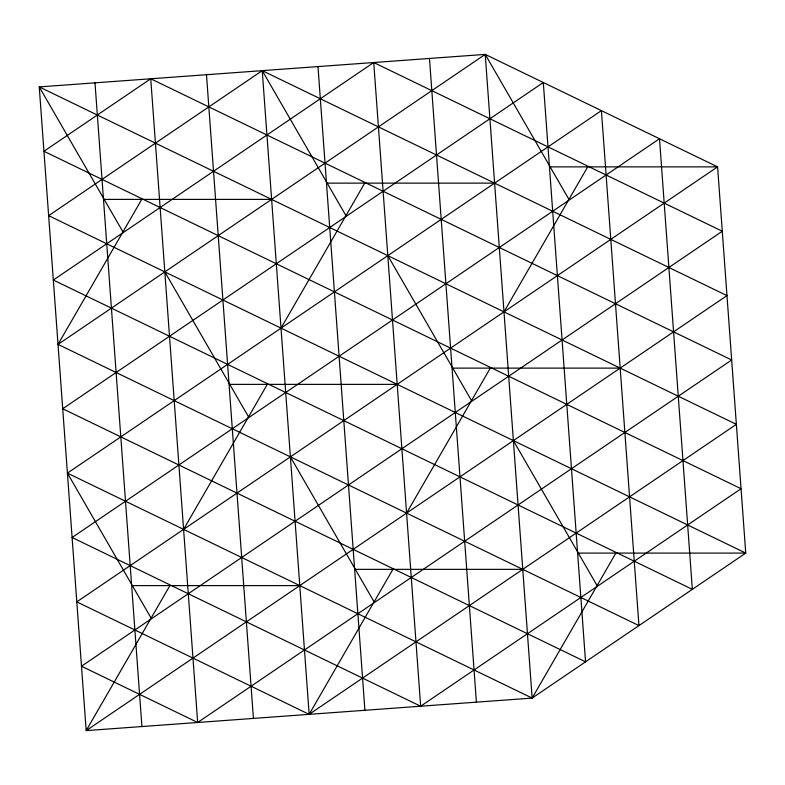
<?xml version="1.0" encoding="UTF-8"?>
<svg xmlns="http://www.w3.org/2000/svg" width="785" height="785" viewBox="0 0 785 785"><rect width="100%" height="100%" fill="white"/><g stroke="black" fill="none" stroke-linecap="round" stroke-linejoin="round"><path stroke-width="1.18" d="M151.122 618.129L67.412 473.129L601.408 110.636L638.951 625.596L58.021 344.389L141.742 199.39M281.01 328.13L364.721 183.131M183.592 529.365L267.312 384.375M169.894 585.61L86.183 730.609L532.152 698.091L745.75 553.091L717.588 166.871L485.218 54.391L39.25 86.909L86.183 730.609L726.979 295.611L262.239 70.65L48.641 215.649L745.75 553.091L578.319 553.091M503.99 311.871L587.71 166.871M406.581 513.115L490.291 368.116M392.883 569.351L309.162 714.35L76.793 601.869L717.588 166.871L550.157 166.871M67.412 473.129L532.152 698.091L615.862 553.091M150.74 78.775L43.94 151.279L741.06 488.721L420.662 706.225L72.102 537.499L659.498 138.749L692.35 589.349L53.331 280.019L373.729 62.515L722.288 231.241L81.493 666.239L197.673 722.485L731.669 359.981L150.74 78.775L197.673 722.485M58.021 344.389L485.218 54.391L568.939 199.39M327.178 183.131L494.609 183.131M104.189 199.39L271.62 199.39M452.749 368.116L620.179 368.116M229.76 384.375L397.19 384.375M355.34 569.351L522.761 569.351M132.351 585.61L299.782 585.61M513.38 440.611L597.091 585.61M387.81 255.635L471.52 400.625M345.95 215.649L262.239 70.65L309.162 714.35L736.359 424.351L39.25 86.909L122.96 231.909M290.391 456.87L374.111 601.869M164.821 271.885L248.541 416.884M485.218 54.391L532.152 698.091M429.474 58.453L476.407 702.153M373.729 62.515L420.662 706.225M317.984 66.588L364.917 710.288M206.484 74.712L253.418 718.412M94.995 82.847L141.928 726.547M543.308 82.513L62.712 408.759L585.551 661.843L543.308 82.513"/></g></svg>
